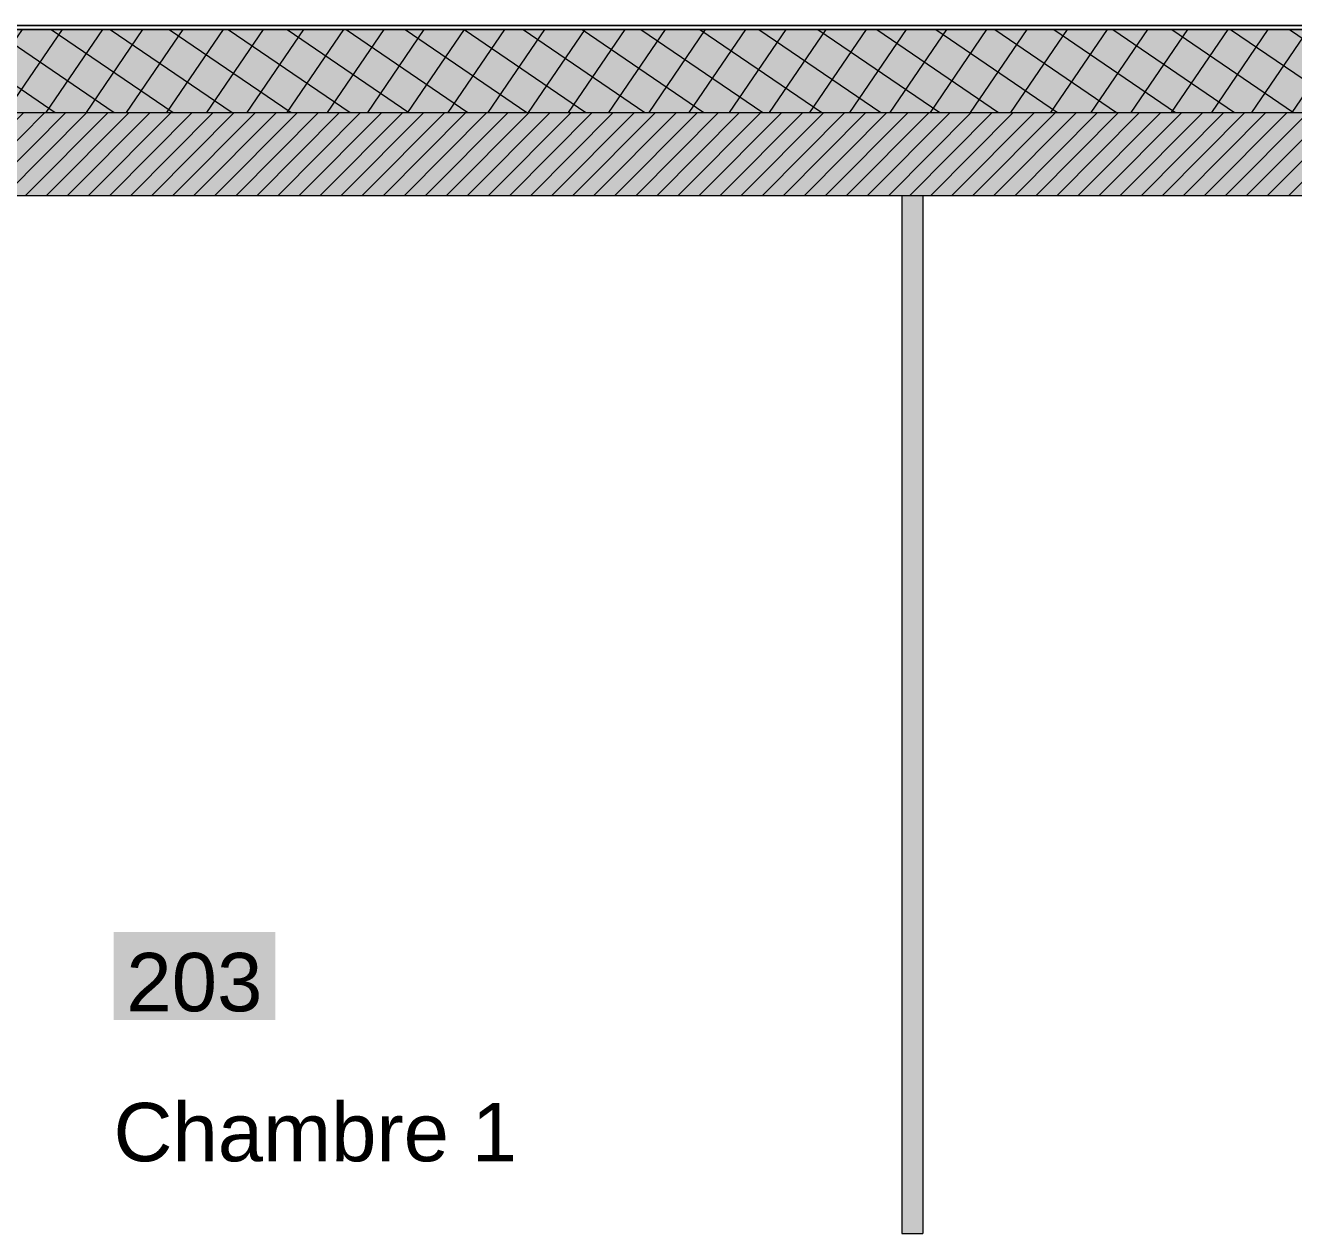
# Model space of a CAD drawing. Header units: metres. Extents: x 1838950 to 1842843, y 5171318 to 5174224.
# Drawn here: x 1840957.439 to 1840960.494, y 5171447.342 to 5171450.252 of the extents above; entities that cross this region are included whole.
import ezdxf

# ---------------------------------------------------------------- set-up
doc = ezdxf.new("R2010")
doc.units = ezdxf.units.M
doc.header["$LTSCALE"] = 0.0254
for name, color, linetype, lineweight in [('B BATI-GO-coupÈ_Hatch', 7, 'Continuous', 5), ('B BATI-GO-coupé', 7, 'Continuous', 35), ('B GÈnÈral_Hatch', 7, 'Continuous', 5), ('B Général', 7, 'Continuous', 5), ('C ANNOTATIONS-texte', 7, 'Continuous', 5)]:
    doc.layers.add(name, color=color, linetype=linetype, lineweight=lineweight)
doc.styles.add('Arial', font='arial.ttf')

msp = doc.modelspace()

# ---------------------------------------------------------------- hatches: boundary and pattern name
at = {"layer": 'B GÈnÈral_Hatch', "linetype": 'Continuous', "lineweight": 0, "true_color": 0xffffff}
for points in [[(1840966.2398, 5171450.042), (1840966.2398, 5171450.242), (1840939.6901, 5171450.242), (1840939.6901, 5171450.042), (1840939.5301, 5171450.042), (1840939.6901, 5171449.842), (1840966.2398, 5171449.842), (1840966.3998, 5171450.042), (1840966.2398, 5171450.042)], [(1840966.2398, 5171450.042), (1840966.2398, 5171450.242), (1840939.6901, 5171450.242), (1840939.6901, 5171450.042), (1840966.2398, 5171450.042)], [(1840966.2398, 5171449.842), (1840966.3998, 5171450.042), (1840939.5301, 5171450.042), (1840939.6901, 5171449.842), (1840966.2398, 5171449.842)], [(1840959.5505, 5171449.842), (1840959.6005, 5171449.842), (1840959.6005, 5171447.342), (1840959.5505, 5171447.342), (1840959.5505, 5171449.842)], [(1840959.6005, 5171449.842), (1840959.5505, 5171449.842), (1840959.5505, 5171447.342), (1840959.6005, 5171447.342), (1840959.6005, 5171449.842)], [(1840957.6513, 5171447.8566), (1840958.0407, 5171447.8566), (1840958.0407, 5171448.0682), (1840957.6513, 5171448.0682), (1840957.6513, 5171447.8566)]]:
    msp.add_hatch(color=7, dxfattribs=at).paths.add_polyline_path(points)
at = {"layer": 'B GÈnÈral_Hatch', "linetype": 'Continuous', "lineweight": 5, "true_color": 0x808080}
h = msp.add_hatch(dxfattribs=at)
h.set_pattern_fill('02_ISOLANT', color=8, angle=180, style=0, pattern_type=2)
h.set_pattern_definition([(325.723595, (1840564.795826, 5171229.272376), (0.045054865, 0.066106423), []), (55.723595, (1840564.795826, 5171229.272376), (0.066106423, -0.045054865), [])])
h.paths.add_polyline_path([(1840966.2398, 5171450.042), (1840966.2398, 5171450.242), (1840939.6901, 5171450.242), (1840939.6901, 5171450.042)])
at = {"layer": 'B GÈnÈral_Hatch', "linetype": 'Continuous', "lineweight": 5}
h = msp.add_hatch(dxfattribs=at)
h.set_pattern_fill('50_BETON', style=0, pattern_type=2)
h.set_pattern_definition([(45, (0, 0), (0.02425347222222, -0.02645833333333), [])])
h.paths.add_polyline_path([(1840966.2398, 5171449.842), (1840966.3998, 5171450.042), (1840939.5301, 5171450.042), (1840939.6901, 5171449.842)])

# ---------------------------------------------------------------- linework, layer by layer
at = {"layer": 'B BATI-GO-coupÈ_Hatch', "color": 255, "flags": 128}
msp.add_lwpolyline([(1840966.2298, 5171450.252), (1840966.2398, 5171450.242), (1840939.6901, 5171450.242), (1840939.7001, 5171450.252)], close=True, dxfattribs=at)
at = {"layer": 'B BATI-GO-coupé', "lineweight": 5}
for p, q in [((1840966.2398, 5171450.242), (1840939.6901, 5171450.242)), ((1840966.2298, 5171450.252), (1840939.7001, 5171450.252))]:
    msp.add_line(p, q, dxfattribs=at)
at = {"layer": 'B Général', "color": 7, "linetype": 'Continuous', "lineweight": 5}
for p, q in [((1840939.6901, 5171450.242), (1840966.2398, 5171450.242)), ((1840939.6901, 5171450.242), (1840966.2398, 5171450.242)), ((1840939.6901, 5171450.042), (1840966.2398, 5171450.042)), ((1840939.7901, 5171449.842), (1840966.1398, 5171449.842)), ((1840956.3513, 5171449.842), (1840966.1398, 5171449.842)), ((1840959.5505, 5171449.842), (1840959.5505, 5171447.342)), ((1840959.5505, 5171449.842), (1840959.6005, 5171449.842)), ((1840959.6005, 5171449.842), (1840959.6005, 5171447.342)), ((1840959.5505, 5171447.342), (1840959.6005, 5171447.342))]:
    msp.add_line(p, q, dxfattribs=at)
at = {"layer": 'B Général', "color": 7, "linetype": 'Continuous', "lineweight": 13}
for p, q in [((1840959.5505, 5171449.842), (1840959.5505, 5171447.342)), ((1840959.6005, 5171449.842), (1840959.6005, 5171447.342))]:
    msp.add_line(p, q, dxfattribs=at)

# ---------------------------------------------------------------- texts
at = {"layer": 'B Général', "color": 7, "insert": (1840957.846, 5171448.018), "char_height": 0.14067, "attachment_point": 2, "line_spacing_factor": 0.901009, "style": 'Arial'}
msp.add_mtext('203', dxfattribs=at)
at = {"layer": 'C ANNOTATIONS-texte', "color": 7, "insert": (1840957.6513, 5171447.6568), "char_height": 0.14067, "attachment_point": 1, "rotation": 0, "line_spacing_factor": 0.901009, "style": 'Arial'}
msp.add_mtext('Chambre 1', dxfattribs=at)

doc.saveas('drawing.dxf')
